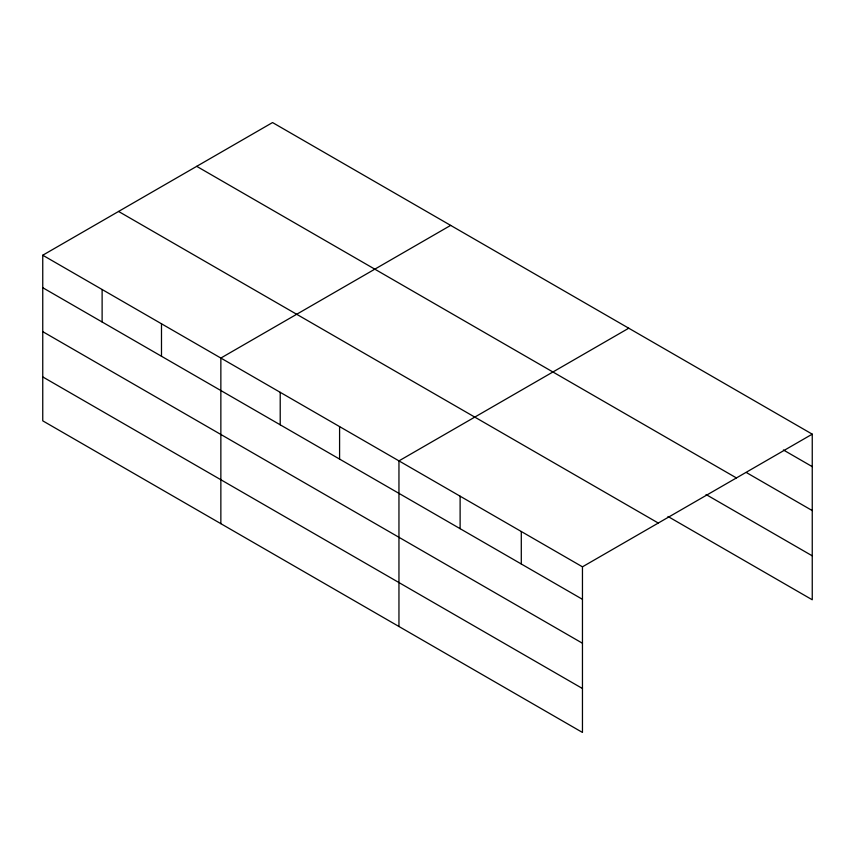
<?xml version="1.0" encoding="UTF-8"?>
<svg xmlns="http://www.w3.org/2000/svg" width="855" height="855" viewBox="0 0 855 855"><rect width="100%" height="100%" fill="white"/><g stroke="black" fill="none" stroke-linecap="round" stroke-linejoin="round"><path stroke-width="1.28" d="M42.75 255.228L582.458 566.822L582.458 732.446L42.75 420.842L42.75 255.228L272.542 122.554L812.25 434.158L812.25 599.772L667.99 516.484M450.649 225.389L220.857 358.053L220.857 523.677M628.746 328.213L398.954 460.888L398.954 626.501M582.458 566.822L812.25 434.158M783.394 449.976L812.25 466.638M746.468 472.591L812.25 510.574M196.714 166.34L736.422 477.934M706.07 494.532L812.25 555.836M118.578 211.452L658.286 523.046M42.75 287.708L582.458 599.312M42.75 331.644L582.458 643.238M42.75 376.916L582.458 688.51M521.293 531.511L521.293 563.99M460.118 496.199L460.118 528.679M339.585 426.602L339.585 459.092M280.216 392.327L280.216 424.817M161.488 323.778L161.488 356.257M102.119 289.503L102.119 321.982"/></g></svg>
